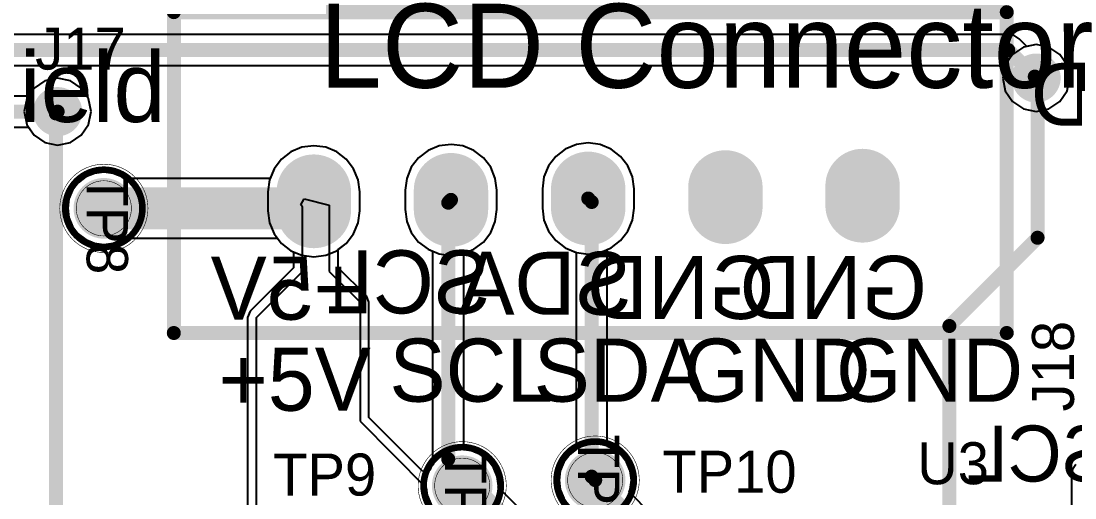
# Model space of a CAD drawing. Header units: millimetres. Extents: x 307 to 423, y 231 to 400.
# Drawn here: x 381.52 to 400.64, y 354.68 to 363.33 of the extents above; entities that cross this region are included whole.
import ezdxf

# ---------------------------------------------------------------- set-up
doc = ezdxf.new("R2010")
doc.units = ezdxf.units.MM
for name, color, linetype in [('BottomLayer', 5, 'Continuous'), ('BottomOverlay', 54, 'Continuous'), ('BottomSolder', 6, 'Continuous'), ('Mechanical14', 56, 'Continuous'), ('Mechanical16', 56, 'Continuous'), ('MidLayer1', 16, 'Continuous'), ('MidLayer2', 76, 'Continuous'), ('MultiLayer', 9, 'Continuous'), ('PadHoleLayer', 156, 'Continuous'), ('TopLayer', 1, 'Continuous'), ('TopOverlay', 2, 'Continuous'), ('TopSolder', 216, 'Continuous'), ('ViaHoleLayer', 16, 'Continuous')]:
    doc.layers.add(name, color=color, linetype=linetype)

# ---------------------------------------------------------------- blocks, each defined once
blk = doc.blocks.new('TP_SMD_1MM_386')
at = {"layer": 'Mechanical14'}
for points, const_width in [([(0.5, 0, 1), (-0.5, 0, 1)], 0.01), ([(-0.502, 0, 1), (-0.497, 0, 1)], 0.005), ([(0.497, 0, 1), (0.502, 0, 1)], 0.005)]:
    blk.add_lwpolyline(points, format="xyb", close=True, dxfattribs=dict(at, const_width=const_width))
at = {"layer": 'Mechanical16'}
for points, const_width in [([(0.8, 0, 1), (-0.8, 0, 1)], 0.01), ([(-0.803, 0, 1), (-0.798, 0, 1)], 0.005), ([(0.798, 0, 1), (0.803, 0, 1)], 0.005)]:
    blk.add_lwpolyline(points, format="xyb", close=True, dxfattribs=dict(at, const_width=const_width))
at = {"layer": 'TopLayer', "const_width": 0.5}
blk.add_lwpolyline([(-0.25, 0, 1), (0.25, 0, 1)], format="xyb", close=True, dxfattribs=at)
at = {"layer": 'TopOverlay'}
for points, const_width in [([(0.7, 0, 1), (-0.7, 0, 1)], 0.12), ([(-0.73, 0, 1), (-0.67, 0, 1)], 0.06), ([(0.67, 0, 1), (0.73, 0, 1)], 0.06)]:
    blk.add_lwpolyline(points, format="xyb", close=True, dxfattribs=dict(at, const_width=const_width))
at = {"layer": 'TopSolder', "const_width": 0.55}
blk.add_lwpolyline([(-0.275, 0, 1), (0.275, 0, 1)], format="xyb", close=True, dxfattribs=at)
at = {"layer": 'Mechanical14'}
blk.add_text('TP10', height=0.75, rotation=180, dxfattribs=at).set_placement((0.828, 0.312))
blk = doc.blocks.new('TP_SMD_1MM_387')
at = {"layer": 'Mechanical14'}
for points, const_width in [([(0.5, 0, 1), (-0.5, 0, 1)], 0.01), ([(-0.502, 0, 1), (-0.497, 0, 1)], 0.005), ([(0.497, 0, 1), (0.502, 0, 1)], 0.005)]:
    blk.add_lwpolyline(points, format="xyb", close=True, dxfattribs=dict(at, const_width=const_width))
at = {"layer": 'Mechanical16'}
for points, const_width in [([(0.8, 0, 1), (-0.8, 0, 1)], 0.01), ([(-0.803, 0, 1), (-0.798, 0, 1)], 0.005), ([(0.798, 0, 1), (0.803, 0, 1)], 0.005)]:
    blk.add_lwpolyline(points, format="xyb", close=True, dxfattribs=dict(at, const_width=const_width))
at = {"layer": 'TopLayer', "const_width": 0.5}
blk.add_lwpolyline([(-0.25, 0, 1), (0.25, 0, 1)], format="xyb", close=True, dxfattribs=at)
at = {"layer": 'TopOverlay'}
for points, const_width in [([(0.7, 0, 1), (-0.7, 0, 1)], 0.12), ([(-0.73, 0, 1), (-0.67, 0, 1)], 0.06), ([(0.67, 0, 1), (0.73, 0, 1)], 0.06)]:
    blk.add_lwpolyline(points, format="xyb", close=True, dxfattribs=dict(at, const_width=const_width))
at = {"layer": 'TopSolder', "const_width": 0.55}
blk.add_lwpolyline([(-0.275, 0, 1), (0.275, 0, 1)], format="xyb", close=True, dxfattribs=at)
at = {"layer": 'Mechanical14'}
blk.add_text('TP9', height=0.75, rotation=180, dxfattribs=at).set_placement((0.643, 0.312))
blk = doc.blocks.new('TP_SMD_1MM_388')
at = {"layer": 'Mechanical14'}
for points, const_width in [([(0.5, 0, 1), (-0.5, 0, 1)], 0.01), ([(-0.502, 0, 1), (-0.497, 0, 1)], 0.005), ([(0.497, 0, 1), (0.502, 0, 1)], 0.005)]:
    blk.add_lwpolyline(points, format="xyb", close=True, dxfattribs=dict(at, const_width=const_width))
at = {"layer": 'Mechanical16'}
for points, const_width in [([(0.8, 0, 1), (-0.8, 0, 1)], 0.01), ([(-0.803, 0, 1), (-0.798, 0, 1)], 0.005), ([(0.798, 0, 1), (0.803, 0, 1)], 0.005)]:
    blk.add_lwpolyline(points, format="xyb", close=True, dxfattribs=dict(at, const_width=const_width))
at = {"layer": 'TopLayer', "const_width": 0.5}
blk.add_lwpolyline([(-0.25, 0, 1), (0.25, 0, 1)], format="xyb", close=True, dxfattribs=at)
at = {"layer": 'TopOverlay'}
for points, const_width in [([(0.7, 0, 1), (-0.7, 0, 1)], 0.12), ([(-0.73, 0, 1), (-0.67, 0, 1)], 0.06), ([(0.67, 0, 1), (0.73, 0, 1)], 0.06)]:
    blk.add_lwpolyline(points, format="xyb", close=True, dxfattribs=dict(at, const_width=const_width))
at = {"layer": 'TopSolder', "const_width": 0.55}
blk.add_lwpolyline([(-0.275, 0, 1), (0.275, 0, 1)], format="xyb", close=True, dxfattribs=at)
at = {"layer": 'Mechanical14'}
blk.add_text('TP8', height=0.75, rotation=180, dxfattribs=at).set_placement((0.643, 0.312))
blk = doc.blocks.new('JST_XH_5V_421')
at = {"layer": 'BottomLayer', "const_width": 1.35}
for points in [[(-4.978, 0.124), (-4.978, -0.226)], [(-2.489, 0.15), (-2.489, -0.2)], [(0, 0.175), (0, -0.175)], [(2.489, 0.2), (2.489, -0.15)], [(4.978, 0.226), (4.978, -0.124)]]:
    blk.add_lwpolyline(points, dxfattribs=at)
at = {"layer": 'BottomLayer', "const_width": 0.675}
for points in [[(-5.316, 0.124, 1), (-4.641, 0.124, 1)], [(-2.827, 0.15, 1), (-2.152, 0.15, 1)], [(-0.337, 0.175, 1), (0.337, 0.175, 1)], [(2.152, 0.2, 1), (2.827, 0.2, 1)], [(4.641, 0.226, 1), (5.316, 0.226, 1)], [(-5.316, -0.226, 1), (-4.641, -0.226, 1)], [(-2.827, -0.2, 1), (-2.152, -0.2, 1)], [(-0.337, -0.175, 1), (0.337, -0.175, 1)], [(2.152, -0.15, 1), (2.827, -0.15, 1)], [(4.641, -0.124, 1), (5.316, -0.124, 1)]]:
    blk.add_lwpolyline(points, format="xyb", close=True, dxfattribs=at)
at = {"layer": 'BottomSolder', "const_width": 1.35}
for points in [[(-4.978, 0.124), (-4.978, -0.226)], [(-2.489, 0.15), (-2.489, -0.2)], [(0, 0.175), (0, -0.175)], [(2.489, 0.2), (2.489, -0.15)], [(4.978, 0.226), (4.978, -0.124)]]:
    blk.add_lwpolyline(points, dxfattribs=at)
at = {"layer": 'BottomSolder', "const_width": 0.675}
for points in [[(-5.316, 0.124, 1), (-4.641, 0.124, 1)], [(-2.827, 0.15, 1), (-2.152, 0.15, 1)], [(-0.337, 0.175, 1), (0.337, 0.175, 1)], [(2.152, 0.2, 1), (2.827, 0.2, 1)], [(4.641, 0.226, 1), (5.316, 0.226, 1)], [(-5.316, -0.226, 1), (-4.641, -0.226, 1)], [(-2.827, -0.2, 1), (-2.152, -0.2, 1)], [(-0.337, -0.175, 1), (0.337, -0.175, 1)], [(2.152, -0.15, 1), (2.827, -0.15, 1)], [(4.641, -0.124, 1), (5.316, -0.124, 1)]]:
    blk.add_lwpolyline(points, format="xyb", close=True, dxfattribs=at)
at = {"layer": 'MidLayer1', "const_width": 1.35}
for points in [[(-4.978, 0.124), (-4.978, -0.226)], [(-2.489, 0.15), (-2.489, -0.2)], [(0, 0.175), (0, -0.175)], [(2.489, 0.2), (2.489, -0.15)], [(4.978, 0.226), (4.978, -0.124)]]:
    blk.add_lwpolyline(points, dxfattribs=at)
at = {"layer": 'MidLayer1', "const_width": 0.675}
for points in [[(-5.316, 0.124, 1), (-4.641, 0.124, 1)], [(-2.827, 0.15, 1), (-2.152, 0.15, 1)], [(-0.337, 0.175, 1), (0.337, 0.175, 1)], [(2.152, 0.2, 1), (2.827, 0.2, 1)], [(4.641, 0.226, 1), (5.316, 0.226, 1)], [(-5.316, -0.226, 1), (-4.641, -0.226, 1)], [(-2.827, -0.2, 1), (-2.152, -0.2, 1)], [(-0.337, -0.175, 1), (0.337, -0.175, 1)], [(2.152, -0.15, 1), (2.827, -0.15, 1)], [(4.641, -0.124, 1), (5.316, -0.124, 1)]]:
    blk.add_lwpolyline(points, format="xyb", close=True, dxfattribs=at)
at = {"layer": 'MidLayer2', "const_width": 1.35}
for points in [[(-4.978, 0.124), (-4.978, -0.226)], [(-2.489, 0.15), (-2.489, -0.2)], [(0, 0.175), (0, -0.175)], [(2.489, 0.2), (2.489, -0.15)], [(4.978, 0.226), (4.978, -0.124)]]:
    blk.add_lwpolyline(points, dxfattribs=at)
at = {"layer": 'MidLayer2', "const_width": 0.675}
for points in [[(-5.316, 0.124, 1), (-4.641, 0.124, 1)], [(-2.827, 0.15, 1), (-2.152, 0.15, 1)], [(-0.337, 0.175, 1), (0.337, 0.175, 1)], [(2.152, 0.2, 1), (2.827, 0.2, 1)], [(4.641, 0.226, 1), (5.316, 0.226, 1)], [(-5.316, -0.226, 1), (-4.641, -0.226, 1)], [(-2.827, -0.2, 1), (-2.152, -0.2, 1)], [(-0.337, -0.175, 1), (0.337, -0.175, 1)], [(2.152, -0.15, 1), (2.827, -0.15, 1)], [(4.641, -0.124, 1), (5.316, -0.124, 1)]]:
    blk.add_lwpolyline(points, format="xyb", close=True, dxfattribs=at)
at = {"layer": 'MultiLayer', "const_width": 1.35}
for points in [[(-4.978, 0.124), (-4.978, -0.226)], [(-2.489, 0.15), (-2.489, -0.2)], [(0, 0.175), (0, -0.175)], [(2.489, 0.2), (2.489, -0.15)], [(4.978, 0.226), (4.978, -0.124)]]:
    blk.add_lwpolyline(points, dxfattribs=at)
at = {"layer": 'MultiLayer', "const_width": 0.675}
for points in [[(-5.316, 0.124, 1), (-4.641, 0.124, 1)], [(-2.827, 0.15, 1), (-2.152, 0.15, 1)], [(-0.337, 0.175, 1), (0.337, 0.175, 1)], [(2.152, 0.2, 1), (2.827, 0.2, 1)], [(4.641, 0.226, 1), (5.316, 0.226, 1)], [(-5.316, -0.226, 1), (-4.641, -0.226, 1)], [(-2.827, -0.2, 1), (-2.152, -0.2, 1)], [(-0.337, -0.175, 1), (0.337, -0.175, 1)], [(2.152, -0.15, 1), (2.827, -0.15, 1)], [(4.641, -0.124, 1), (5.316, -0.124, 1)]]:
    blk.add_lwpolyline(points, format="xyb", close=True, dxfattribs=at)
at = {"layer": 'PadHoleLayer', "const_width": 0.45}
for points in [[(-5.203, -0.051, 1), (-4.753, -0.051, 1)], [(-2.714, -0.025, 1), (-2.264, -0.025, 1)], [(-0.225, 0, 1), (0.225, 0, 1)], [(2.264, 0.025, 1), (2.714, 0.025, 1)], [(4.753, 0.051, 1), (5.203, 0.051, 1)]]:
    blk.add_lwpolyline(points, format="xyb", close=True, dxfattribs=at)
at = {"layer": 'TopLayer', "const_width": 1.35}
for points in [[(-4.978, 0.124), (-4.978, -0.226)], [(-2.489, 0.15), (-2.489, -0.2)], [(0, 0.175), (0, -0.175)], [(2.489, 0.2), (2.489, -0.15)], [(4.978, 0.226), (4.978, -0.124)]]:
    blk.add_lwpolyline(points, dxfattribs=at)
at = {"layer": 'TopLayer', "const_width": 0.675}
for points in [[(-5.316, 0.124, 1), (-4.641, 0.124, 1)], [(-2.827, 0.15, 1), (-2.152, 0.15, 1)], [(-0.337, 0.175, 1), (0.337, 0.175, 1)], [(2.152, 0.2, 1), (2.827, 0.2, 1)], [(4.641, 0.226, 1), (5.316, 0.226, 1)], [(-5.316, -0.226, 1), (-4.641, -0.226, 1)], [(-2.827, -0.2, 1), (-2.152, -0.2, 1)], [(-0.337, -0.175, 1), (0.337, -0.175, 1)], [(2.152, -0.15, 1), (2.827, -0.15, 1)], [(4.641, -0.124, 1), (5.316, -0.124, 1)]]:
    blk.add_lwpolyline(points, format="xyb", close=True, dxfattribs=at)
at = {"layer": 'TopOverlay', "const_width": 0.254}
for points in [[(-7.518, -2.438), (-7.518, 3.378)], [(-7.518, 3.378), (7.595, 3.378)], [(7.595, -2.438), (7.595, 3.378)], [(-7.518, -2.438), (7.595, -2.438)]]:
    blk.add_lwpolyline(points, dxfattribs=at)
at = {"layer": 'TopOverlay', "const_width": 0.127}
for points in [[(-7.582, 3.378, 1), (-7.455, 3.378, 1)], [(-7.582, 3.378, 1), (-7.455, 3.378, 1)], [(7.531, 3.378, 1), (7.658, 3.378, 1)], [(7.531, 3.378, 1), (7.658, 3.378, 1)], [(-7.582, -2.438, 1), (-7.455, -2.438, 1)], [(-7.582, -2.438, 1), (-7.455, -2.438, 1)], [(7.531, -2.438, 1), (7.658, -2.438, 1)], [(7.531, -2.438, 1), (7.658, -2.438, 1)]]:
    blk.add_lwpolyline(points, format="xyb", close=True, dxfattribs=at)
at = {"layer": 'TopSolder', "const_width": 1.35}
for points in [[(-4.978, 0.124), (-4.978, -0.226)], [(-2.489, 0.15), (-2.489, -0.2)], [(0, 0.175), (0, -0.175)], [(2.489, 0.2), (2.489, -0.15)], [(4.978, 0.226), (4.978, -0.124)]]:
    blk.add_lwpolyline(points, dxfattribs=at)
at = {"layer": 'TopSolder', "const_width": 0.675}
for points in [[(-5.316, 0.124, 1), (-4.641, 0.124, 1)], [(-2.827, 0.15, 1), (-2.152, 0.15, 1)], [(-0.337, 0.175, 1), (0.337, 0.175, 1)], [(2.152, 0.2, 1), (2.827, 0.2, 1)], [(4.641, 0.226, 1), (5.316, 0.226, 1)], [(-5.316, -0.226, 1), (-4.641, -0.226, 1)], [(-2.827, -0.2, 1), (-2.152, -0.2, 1)], [(-0.337, -0.175, 1), (0.337, -0.175, 1)], [(2.152, -0.15, 1), (2.827, -0.15, 1)], [(4.641, -0.124, 1), (5.316, -0.124, 1)]]:
    blk.add_lwpolyline(points, format="xyb", close=True, dxfattribs=at)

msp = doc.modelspace()

# ---------------------------------------------------------------- linework, layer by layer
at = {"layer": 'BottomLayer'}
for p, q in [((399.428, 363.084), (360.269, 363.084)), ((399.536, 363.062), (399.428, 363.084)), ((399.428, 363.084), (399.428, 363.084)), ((399.628, 363.001), (399.536, 363.062)), ((399.764, 362.865), (399.628, 363.001)), ((399.936, 362.9), (399.764, 362.865)), ((400.168, 362.853), (399.936, 362.9)), ((400.365, 362.722), (400.168, 362.853)), ((400.496, 362.525), (400.365, 362.722)), ((360.386, 362.519), (399.259, 362.519)), ((399.259, 362.519), (399.353, 362.409)), ((399.353, 362.409), (399.33, 362.293)), ((400.542, 362.293), (400.496, 362.525)), ((381.95, 362.244), (381.753, 362.112)), ((382.182, 362.29), (381.95, 362.244)), ((382.414, 362.244), (382.182, 362.29)), ((382.61, 362.112), (382.414, 362.244)), ((399.33, 362.293), (399.376, 362.061)), ((400.496, 362.061), (400.542, 362.293)), ((381.655, 361.966), (361.404, 361.966)), ((381.753, 362.112), (381.655, 361.966)), ((382.742, 361.916), (382.61, 362.112)), ((399.376, 362.061), (399.508, 361.865)), ((400.365, 361.865), (400.496, 362.061)), ((382.788, 361.684), (382.742, 361.916)), ((399.508, 361.865), (399.704, 361.733)), ((400.168, 361.733), (400.365, 361.865)), ((382.742, 361.452), (382.788, 361.684)), ((399.704, 361.733), (399.936, 361.687)), ((399.936, 361.687), (400.168, 361.733)), ((361.521, 361.401), (381.655, 361.401)), ((381.655, 361.401), (381.753, 361.255)), ((382.61, 361.255), (382.742, 361.452)), ((381.753, 361.255), (381.95, 361.124)), ((382.414, 361.124), (382.61, 361.255)), ((381.95, 361.124), (382.182, 361.078)), ((382.182, 361.078), (382.414, 361.124)), ((386.614, 361.037), (386.414, 360.954)), ((386.83, 361.065), (386.614, 361.037)), ((387.045, 361.037), (386.83, 361.065)), ((387.246, 360.954), (387.045, 361.037)), ((389.104, 361.062), (388.903, 360.979)), ((389.319, 361.091), (389.104, 361.062)), ((389.534, 361.062), (389.319, 361.091)), ((389.735, 360.979), (389.534, 361.062)), ((391.593, 361.088), (391.392, 361.005)), ((391.808, 361.116), (391.593, 361.088)), ((392.024, 361.088), (391.808, 361.116)), ((392.224, 361.005), (392.024, 361.088)), ((386.241, 360.822), (386.109, 360.649)), ((386.414, 360.954), (386.241, 360.822)), ((387.418, 360.822), (387.246, 360.954)), ((387.55, 360.649), (387.418, 360.822)), ((388.731, 360.847), (388.598, 360.675)), ((388.903, 360.979), (388.731, 360.847)), ((389.907, 360.847), (389.735, 360.979)), ((390.04, 360.675), (389.907, 360.847)), ((391.22, 360.872), (391.088, 360.7)), ((391.392, 361.005), (391.22, 360.872)), ((392.397, 360.872), (392.224, 361.005)), ((392.529, 360.7), (392.397, 360.872)), ((386.109, 360.649), (386.026, 360.449)), ((387.634, 360.449), (387.55, 360.649)), ((388.598, 360.675), (388.515, 360.474)), ((390.123, 360.474), (390.04, 360.675)), ((391.088, 360.7), (391.004, 360.499)), ((392.612, 360.499), (392.529, 360.7)), ((386.026, 360.449), (385.998, 360.233)), ((387.662, 360.233), (387.634, 360.449)), ((388.515, 360.474), (388.487, 360.259)), ((390.151, 360.259), (390.123, 360.474)), ((391.004, 360.499), (390.976, 360.284)), ((392.64, 360.284), (392.612, 360.499)), ((388.487, 360.259), (388.487, 359.909)), ((390.151, 359.909), (390.151, 360.259)), ((390.976, 360.284), (390.976, 359.934)), ((392.64, 359.934), (392.64, 360.284)), ((385.998, 360.233), (385.998, 359.883)), ((387.662, 359.883), (387.662, 360.233)), ((385.998, 359.883), (386.026, 359.668)), ((387.634, 359.668), (387.662, 359.883)), ((388.487, 359.909), (388.515, 359.693)), ((390.123, 359.693), (390.151, 359.909)), ((390.976, 359.934), (391.004, 359.719)), ((392.612, 359.719), (392.64, 359.934)), ((386.026, 359.668), (386.109, 359.467)), ((387.55, 359.467), (387.634, 359.668)), ((388.515, 359.693), (388.598, 359.493)), ((390.04, 359.493), (390.123, 359.693)), ((391.004, 359.719), (391.088, 359.518)), ((392.529, 359.518), (392.612, 359.719)), ((388.598, 359.493), (388.731, 359.32)), ((389.907, 359.32), (390.04, 359.493)), ((391.088, 359.518), (391.22, 359.346)), ((392.397, 359.346), (392.529, 359.518)), ((386.109, 359.467), (386.241, 359.295)), ((386.241, 359.295), (386.414, 359.163)), ((387.246, 359.163), (387.418, 359.295)), ((387.418, 359.295), (387.55, 359.467)), ((388.731, 359.32), (388.903, 359.188)), ((389.735, 359.188), (389.907, 359.32)), ((391.22, 359.346), (391.392, 359.213)), ((392.224, 359.213), (392.397, 359.346)), ((386.414, 359.163), (386.614, 359.079)), ((387.045, 359.079), (387.246, 359.163)), ((388.903, 359.188), (389.104, 359.105)), ((389.104, 359.105), (389.319, 359.076)), ((389.319, 359.076), (389.534, 359.105)), ((389.534, 359.105), (389.735, 359.188)), ((391.392, 359.213), (391.593, 359.13)), ((391.593, 359.13), (391.808, 359.102)), ((391.808, 359.102), (392.024, 359.13)), ((392.024, 359.13), (392.224, 359.213)), ((386.614, 359.079), (386.83, 359.051)), ((386.83, 359.051), (387.045, 359.079))]:
    msp.add_line(p, q, dxfattribs=at)
at = {"layer": 'BottomLayer', "const_width": 0.254}
for points in [[(360.269, 362.801), (399.428, 362.801)], [(399.428, 362.801), (399.936, 362.293)], [(361.404, 361.684), (382.182, 361.684)]]:
    msp.add_lwpolyline(points, dxfattribs=at)
at = {"layer": 'BottomLayer'}
for points, const_width in [([(399.365, 362.801, 1), (399.492, 362.801, 1)], 0.127), ([(399.365, 362.801, 1), (399.492, 362.801, 1)], 0.127), ([(399.714, 362.293, 1), (400.158, 362.293, 1)], 0.445), ([(399.873, 362.293, 1), (400, 362.293, 1)], 0.127), ([(381.959, 361.684, 1), (382.404, 361.684, 1)], 0.445), ([(382.118, 361.684, 1), (382.245, 361.684, 1)], 0.127)]:
    msp.add_lwpolyline(points, format="xyb", close=True, dxfattribs=dict(at, const_width=const_width))
at = {"layer": 'MidLayer1'}
for p, q in [((399.704, 362.853), (399.508, 362.722)), ((399.936, 362.9), (399.704, 362.853)), ((400.168, 362.853), (399.936, 362.9)), ((400.365, 362.722), (400.168, 362.853)), ((399.508, 362.722), (399.376, 362.525)), ((400.496, 362.525), (400.365, 362.722)), ((399.376, 362.525), (399.33, 362.293)), ((400.542, 362.293), (400.496, 362.525)), ((381.95, 362.244), (381.753, 362.112)), ((382.182, 362.29), (381.95, 362.244)), ((382.414, 362.244), (382.182, 362.29)), ((382.61, 362.112), (382.414, 362.244)), ((399.33, 362.293), (399.376, 362.061)), ((400.496, 362.061), (400.542, 362.293)), ((381.753, 362.112), (381.622, 361.916)), ((382.742, 361.916), (382.61, 362.112)), ((399.376, 362.061), (399.508, 361.865)), ((400.365, 361.865), (400.496, 362.061)), ((381.622, 361.916), (381.575, 361.684)), ((382.788, 361.684), (382.742, 361.916)), ((399.508, 361.865), (399.704, 361.733)), ((400.168, 361.733), (400.365, 361.865)), ((381.575, 361.684), (381.622, 361.452)), ((382.742, 361.452), (382.788, 361.684)), ((399.704, 361.733), (399.936, 361.687)), ((399.936, 361.687), (400.168, 361.733)), ((381.622, 361.452), (381.753, 361.255)), ((382.61, 361.255), (382.742, 361.452)), ((381.753, 361.255), (381.95, 361.124)), ((382.414, 361.124), (382.61, 361.255)), ((381.95, 361.124), (382.182, 361.078)), ((382.182, 361.078), (382.414, 361.124)), ((386.614, 361.037), (386.414, 360.954)), ((386.83, 361.065), (386.614, 361.037)), ((387.045, 361.037), (386.83, 361.065)), ((387.246, 360.954), (387.045, 361.037)), ((389.104, 361.062), (388.903, 360.979)), ((389.319, 361.091), (389.104, 361.062)), ((389.534, 361.062), (389.319, 361.091)), ((389.735, 360.979), (389.534, 361.062)), ((391.593, 361.088), (391.392, 361.005)), ((391.808, 361.116), (391.593, 361.088)), ((392.024, 361.088), (391.808, 361.116)), ((392.224, 361.005), (392.024, 361.088)), ((386.241, 360.822), (386.109, 360.649)), ((386.414, 360.954), (386.241, 360.822)), ((387.418, 360.822), (387.246, 360.954)), ((387.55, 360.649), (387.418, 360.822)), ((388.731, 360.847), (388.598, 360.675)), ((388.903, 360.979), (388.731, 360.847)), ((389.907, 360.847), (389.735, 360.979)), ((390.04, 360.675), (389.907, 360.847)), ((391.22, 360.872), (391.088, 360.7)), ((391.392, 361.005), (391.22, 360.872)), ((392.397, 360.872), (392.224, 361.005)), ((392.529, 360.7), (392.397, 360.872)), ((386.109, 360.649), (386.026, 360.449)), ((387.634, 360.449), (387.55, 360.649)), ((388.598, 360.675), (388.515, 360.474)), ((390.123, 360.474), (390.04, 360.675)), ((391.088, 360.7), (391.004, 360.499)), ((392.612, 360.499), (392.529, 360.7)), ((386.026, 360.449), (385.998, 360.233)), ((387.662, 360.233), (387.634, 360.449)), ((388.515, 360.474), (388.487, 360.259)), ((390.151, 360.259), (390.123, 360.474)), ((391.004, 360.499), (390.976, 360.284)), ((392.64, 360.284), (392.612, 360.499)), ((388.487, 360.259), (388.487, 359.909)), ((390.151, 359.909), (390.151, 360.259)), ((390.976, 360.284), (390.976, 359.934)), ((392.64, 359.934), (392.64, 360.284)), ((385.998, 360.233), (385.998, 359.883)), ((387.662, 359.883), (387.662, 360.233)), ((385.998, 359.883), (386.026, 359.668)), ((387.634, 359.668), (387.662, 359.883)), ((388.487, 359.909), (388.515, 359.693)), ((390.123, 359.693), (390.151, 359.909)), ((390.976, 359.934), (391.004, 359.719)), ((392.612, 359.719), (392.64, 359.934)), ((386.026, 359.668), (386.109, 359.467)), ((387.55, 359.467), (387.634, 359.668)), ((388.515, 359.693), (388.598, 359.493)), ((390.04, 359.493), (390.123, 359.693)), ((391.004, 359.719), (391.088, 359.518)), ((392.529, 359.518), (392.612, 359.719)), ((388.598, 359.493), (388.731, 359.32)), ((389.907, 359.32), (390.04, 359.493)), ((391.088, 359.518), (391.22, 359.346)), ((392.397, 359.346), (392.529, 359.518)), ((386.109, 359.467), (386.241, 359.295)), ((386.241, 359.295), (386.414, 359.163)), ((387.246, 359.163), (387.418, 359.295)), ((387.418, 359.295), (387.55, 359.467)), ((388.731, 359.32), (388.903, 359.188)), ((389.735, 359.188), (389.907, 359.32)), ((391.22, 359.346), (391.392, 359.213)), ((392.224, 359.213), (392.397, 359.346)), ((386.414, 359.163), (386.614, 359.079)), ((387.045, 359.079), (387.246, 359.163)), ((388.903, 359.188), (389.104, 359.105)), ((389.104, 359.105), (389.319, 359.076)), ((389.319, 359.076), (389.534, 359.105)), ((389.534, 359.105), (389.735, 359.188)), ((391.392, 359.213), (391.593, 359.13)), ((391.593, 359.13), (391.808, 359.102)), ((391.808, 359.102), (392.024, 359.13)), ((392.024, 359.13), (392.224, 359.213)), ((386.614, 359.079), (386.83, 359.051)), ((386.83, 359.051), (387.045, 359.079))]:
    msp.add_line(p, q, dxfattribs=at)
at = {"layer": 'MidLayer1', "const_width": 0.445}
for points in [[(399.714, 362.293, 1), (400.158, 362.293, 1)], [(381.959, 361.684, 1), (382.404, 361.684, 1)]]:
    msp.add_lwpolyline(points, format="xyb", close=True, dxfattribs=at)
at = {"layer": 'MidLayer2'}
for points, const_width in [([(399.714, 362.293, 1), (400.158, 362.293, 1)], 0.445), ([(399.847, 362.319, 1), (399.974, 362.319, 1)], 0.127), ([(399.873, 362.293, 1), (400, 362.293, 1)], 0.127), ([(399.873, 362.293, 1), (400, 362.293, 1)], 0.127), ([(399.898, 362.268, 1), (400.025, 362.268, 1)], 0.127), ([(399.898, 362.268, 1), (400.025, 362.268, 1)], 0.127), ([(381.959, 361.684, 1), (382.404, 361.684, 1)], 0.445), ([(382.085, 361.651, 1), (382.212, 361.651, 1)], 0.127), ([(382.085, 361.651, 1), (382.212, 361.651, 1)], 0.127), ([(382.118, 361.684, 1), (382.245, 361.684, 1)], 0.127), ([(399.898, 359.398, 1), (400.025, 359.398, 1)], 0.127), ([(399.898, 359.398, 1), (400.025, 359.398, 1)], 0.127), ([(398.298, 357.798, 1), (398.425, 357.798, 1)], 0.127), ([(398.298, 357.798, 1), (398.425, 357.798, 1)], 0.127)]:
    msp.add_lwpolyline(points, format="xyb", close=True, dxfattribs=dict(at, const_width=const_width))
at = {"layer": 'MidLayer2', "const_width": 0.254}
for points in [[(399.911, 362.319), (399.936, 362.293)], [(399.936, 362.293), (399.962, 362.268)], [(399.962, 359.398), (399.962, 362.268)], [(382.149, 361.651), (382.182, 361.684)], [(382.149, 347.162), (382.149, 361.651)], [(398.361, 357.798), (399.962, 359.398)], [(398.361, 338.95), (398.361, 357.798)]]:
    msp.add_lwpolyline(points, dxfattribs=at)
at = {"layer": 'MultiLayer', "const_width": 0.445}
for points in [[(399.714, 362.293, 1), (400.158, 362.293, 1)], [(381.959, 361.684, 1), (382.404, 361.684, 1)]]:
    msp.add_lwpolyline(points, format="xyb", close=True, dxfattribs=at)
at = {"layer": 'TopLayer'}
for p, q in [((399.704, 362.853), (399.508, 362.722)), ((399.936, 362.9), (399.704, 362.853)), ((400.168, 362.853), (399.936, 362.9)), ((400.365, 362.722), (400.168, 362.853)), ((399.508, 362.722), (399.376, 362.525)), ((400.496, 362.525), (400.365, 362.722)), ((399.376, 362.525), (399.33, 362.293)), ((400.542, 362.293), (400.496, 362.525)), ((381.95, 362.244), (381.753, 362.112)), ((382.182, 362.29), (381.95, 362.244)), ((382.414, 362.244), (382.182, 362.29)), ((382.61, 362.112), (382.414, 362.244)), ((399.33, 362.293), (399.376, 362.061)), ((400.496, 362.061), (400.542, 362.293)), ((381.753, 362.112), (381.622, 361.916)), ((382.742, 361.916), (382.61, 362.112)), ((399.376, 362.061), (399.508, 361.865)), ((400.365, 361.865), (400.496, 362.061)), ((381.622, 361.916), (381.575, 361.684)), ((382.788, 361.684), (382.742, 361.916)), ((399.508, 361.865), (399.704, 361.733)), ((400.168, 361.733), (400.365, 361.865)), ((381.575, 361.684), (381.622, 361.452)), ((382.742, 361.452), (382.788, 361.684)), ((399.704, 361.733), (399.936, 361.687)), ((399.936, 361.687), (400.168, 361.733)), ((381.622, 361.452), (381.753, 361.255)), ((382.61, 361.255), (382.742, 361.452)), ((381.753, 361.255), (381.95, 361.124)), ((382.414, 361.124), (382.61, 361.255)), ((381.95, 361.124), (382.182, 361.078)), ((382.182, 361.078), (382.414, 361.124)), ((386.614, 361.037), (386.414, 360.954)), ((386.83, 361.065), (386.614, 361.037)), ((387.045, 361.037), (386.83, 361.065)), ((387.246, 360.954), (387.045, 361.037)), ((389.104, 361.062), (388.903, 360.979)), ((389.319, 361.091), (389.104, 361.062)), ((389.534, 361.062), (389.319, 361.091)), ((389.735, 360.979), (389.534, 361.062)), ((391.593, 361.088), (391.392, 361.005)), ((391.808, 361.116), (391.593, 361.088)), ((392.024, 361.088), (391.808, 361.116)), ((392.224, 361.005), (392.024, 361.088)), ((386.241, 360.822), (386.109, 360.649)), ((386.414, 360.954), (386.241, 360.822)), ((387.418, 360.822), (387.246, 360.954)), ((387.55, 360.649), (387.418, 360.822)), ((388.731, 360.847), (388.598, 360.675)), ((388.903, 360.979), (388.731, 360.847)), ((389.907, 360.847), (389.735, 360.979)), ((390.04, 360.675), (389.907, 360.847)), ((391.22, 360.872), (391.088, 360.7)), ((391.392, 361.005), (391.22, 360.872)), ((392.397, 360.872), (392.224, 361.005)), ((392.529, 360.7), (392.397, 360.872)), ((386.109, 360.649), (386.036, 360.473)), ((387.634, 360.449), (387.55, 360.649)), ((388.598, 360.675), (388.515, 360.474)), ((390.123, 360.474), (390.04, 360.675)), ((391.088, 360.7), (391.004, 360.499)), ((392.612, 360.499), (392.529, 360.7)), ((382.692, 360.499), (382.556, 360.395)), ((382.85, 360.564), (382.692, 360.499)), ((383.02, 360.587), (382.85, 360.564)), ((383.189, 360.564), (383.02, 360.587)), ((383.348, 360.499), (383.189, 360.564)), ((383.382, 360.473), (383.348, 360.499)), ((386.036, 360.473), (383.382, 360.473)), ((387.662, 360.233), (387.634, 360.449)), ((388.515, 360.474), (388.487, 360.259)), ((390.151, 360.259), (390.123, 360.474)), ((391.004, 360.499), (390.976, 360.284)), ((392.64, 360.284), (392.612, 360.499)), ((382.452, 360.259), (382.387, 360.101)), ((382.556, 360.395), (382.452, 360.259)), ((388.487, 360.259), (388.487, 359.909)), ((390.151, 359.909), (390.151, 360.259)), ((390.976, 360.284), (390.976, 359.934)), ((392.64, 359.934), (392.64, 360.284)), ((382.387, 360.101), (382.364, 359.931)), ((386.592, 359.992), (386.654, 360.102)), ((386.654, 360.102), (387.109, 359.988)), ((387.662, 359.883), (387.662, 360.233)), ((382.364, 359.931), (382.387, 359.762)), ((386.627, 359.957), (386.592, 359.992)), ((386.627, 358.788), (386.627, 359.957)), ((387.109, 359.988), (387.109, 358.788)), ((387.634, 359.668), (387.662, 359.883)), ((388.487, 359.909), (388.515, 359.693)), ((390.123, 359.693), (390.151, 359.909)), ((390.976, 359.934), (391.004, 359.719)), ((392.612, 359.719), (392.64, 359.934)), ((382.387, 359.762), (382.452, 359.603)), ((387.55, 359.467), (387.634, 359.668)), ((388.515, 359.693), (388.598, 359.493)), ((390.04, 359.493), (390.123, 359.693)), ((391.004, 359.719), (391.088, 359.518)), ((392.529, 359.518), (392.612, 359.719)), ((382.452, 359.603), (382.556, 359.468)), ((388.598, 359.493), (388.731, 359.32)), ((389.907, 359.32), (390.04, 359.493)), ((391.088, 359.518), (391.22, 359.346)), ((392.397, 359.346), (392.529, 359.518)), ((382.556, 359.468), (382.692, 359.363)), ((382.692, 359.363), (382.85, 359.298)), ((382.85, 359.298), (383.02, 359.276)), ((383.02, 359.276), (383.189, 359.298)), ((383.189, 359.298), (383.348, 359.363)), ((383.348, 359.363), (383.382, 359.39)), ((383.382, 359.39), (386.168, 359.39)), ((386.168, 359.39), (386.241, 359.295)), ((386.241, 359.295), (386.414, 359.163)), ((387.272, 359.182), (387.418, 359.295)), ((387.418, 359.295), (387.55, 359.467)), ((388.731, 359.32), (388.903, 359.188)), ((389.735, 359.188), (389.907, 359.32)), ((391.22, 359.346), (391.392, 359.213)), ((392.224, 359.213), (392.397, 359.346)), ((386.414, 359.163), (386.464, 359.142)), ((386.464, 359.142), (386.464, 358.855)), ((387.272, 358.855), (387.272, 359.182)), ((388.903, 359.188), (388.986, 359.154)), ((388.986, 359.154), (388.986, 355.385)), ((389.551, 359.112), (389.735, 359.188)), ((389.551, 355.554), (389.551, 359.112)), ((391.392, 359.213), (391.589, 359.132)), ((391.589, 359.132), (391.589, 355.557)), ((392.154, 359.184), (392.224, 359.213)), ((392.154, 355.616), (392.154, 359.184)), ((386.464, 358.855), (385.674, 358.065)), ((385.788, 357.95), (386.627, 358.788)), ((387.109, 358.788), (387.668, 358.229)), ((387.783, 358.344), (387.272, 358.855)), ((387.83, 358.229), (387.783, 358.344)), ((387.668, 358.229), (387.668, 356.07)), ((387.83, 356.138), (387.83, 358.229)), ((385.674, 358.065), (385.626, 357.95)), ((385.626, 357.95), (385.626, 353.835)), ((385.788, 353.835), (385.788, 357.95)), ((387.668, 356.07), (388.871, 354.867)), ((388.81, 355.158), (387.83, 356.138)), ((389.692, 355.535), (389.551, 355.554)), ((389.85, 355.47), (389.692, 355.535)), ((389.986, 355.366), (389.85, 355.47)), ((391.472, 355.467), (391.367, 355.331)), ((391.589, 355.557), (391.472, 355.467)), ((392.263, 355.571), (392.154, 355.616)), ((392.399, 355.467), (392.263, 355.571)), ((392.503, 355.331), (392.399, 355.467)), ((389.004, 355.294), (388.954, 355.23)), ((388.986, 355.385), (388.986, 355.385)), ((388.986, 355.385), (389.004, 355.294)), ((390.09, 355.23), (389.986, 355.366)), ((391.367, 355.331), (391.302, 355.173)), ((392.568, 355.173), (392.503, 355.331)), ((400.658, 355.287), (400.597, 355.195)), ((388.935, 355.183), (388.81, 355.158)), ((388.954, 355.23), (388.935, 355.183)), ((390.155, 355.072), (390.09, 355.23)), ((391.302, 355.173), (391.28, 355.004)), ((392.591, 355.004), (392.568, 355.173)), ((400.597, 355.195), (400.575, 355.087)), ((400.575, 355.087), (400.575, 355.087)), ((400.575, 355.087), (400.575, 353.774)), ((390.178, 354.902), (390.155, 355.072)), ((390.175, 354.878), (390.178, 354.902)), ((391.28, 355.004), (391.302, 354.834)), ((392.568, 354.834), (392.591, 355.004)), ((388.871, 354.867), (388.889, 354.732)), ((388.889, 354.732), (388.954, 354.574)), ((391.166, 353.886), (390.175, 354.878)), ((391.302, 354.834), (391.367, 354.676)), ((392.55, 354.789), (392.568, 354.834)), ((392.952, 354.386), (392.55, 354.789))]:
    msp.add_line(p, q, dxfattribs=at)
for points, const_width in [([(399.714, 362.293, 1), (400.158, 362.293, 1)], 0.445), ([(381.959, 361.684, 1), (382.404, 361.684, 1)], 0.445), ([(386.512, 360.058, 1), (387.147, 360.058, 1)], 0.635), ([(386.475, 359.931, 1), (387.11, 359.931, 1)], 0.635), ([(386.512, 359.968, 1), (387.147, 359.968, 1)], 0.635), ([(386.512, 359.968, 1), (387.147, 359.968, 1)], 0.635), ([(382.829, 359.931, 1), (383.21, 359.931, 1)], 0.381), ([(386.602, 359.931, 1), (386.983, 359.931, 1)], 0.381), ([(389.205, 360.033, 1), (389.332, 360.033, 1)], 0.127), ([(389.205, 360.033, 1), (389.332, 360.033, 1)], 0.127), ([(389.255, 360.084, 1), (389.382, 360.084, 1)], 0.127), ([(391.745, 360.109, 1), (391.872, 360.109, 1)], 0.127), ([(391.808, 360.046, 1), (391.935, 360.046, 1)], 0.127), ([(391.808, 360.046, 1), (391.935, 360.046, 1)], 0.127), ([(389.205, 355.385, 1), (389.332, 355.385, 1)], 0.127), ([(389.205, 355.385, 1), (389.332, 355.385, 1)], 0.127), ([(391.808, 355.067, 1), (391.935, 355.067, 1)], 0.127), ([(391.808, 355.067, 1), (391.935, 355.067, 1)], 0.127), ([(391.872, 355.004, 1), (391.999, 355.004, 1)], 0.127), ([(391.872, 355.004, 1), (391.999, 355.004, 1)], 0.127)]:
    msp.add_lwpolyline(points, format="xyb", close=True, dxfattribs=dict(at, const_width=const_width))
for points, const_width in [([(386.83, 359.968), (386.83, 360.058)], 1.27), ([(386.793, 359.931), (386.83, 359.968)], 1.27), ([(383.02, 359.931), (386.793, 359.931)], 0.762), ([(389.268, 360.033), (389.319, 360.084)], 0.254), ([(389.268, 355.385), (389.268, 360.033)], 0.254), ([(391.808, 360.109), (391.872, 360.046)], 0.254), ([(391.872, 355.067), (391.872, 360.046)], 0.254), ([(389.268, 355.385), (391.049, 353.604)], 0.254), ([(391.872, 355.067), (391.935, 355.004)], 0.254), ([(391.935, 355.004), (392.835, 354.104)], 0.254)]:
    msp.add_lwpolyline(points, dxfattribs=dict(at, const_width=const_width))
at = {"layer": 'ViaHoleLayer', "const_width": 0.254}
for points in [[(399.809, 362.293, 1), (400.063, 362.293, 1)], [(382.055, 361.684, 1), (382.309, 361.684, 1)]]:
    msp.add_lwpolyline(points, format="xyb", close=True, dxfattribs=at)

# ---------------------------------------------------------------- block references
msp.add_blockref('JST_XH_5V_421', (391.808, 360.109))
at = {"rotation": 90}
for name, p in [('TP_SMD_1MM_388', (383.02, 359.931)), ('TP_SMD_1MM_387', (389.522, 354.902)), ('TP_SMD_1MM_386', (391.935, 355.004))]:
    msp.add_blockref(name, p, dxfattribs=at)

# ---------------------------------------------------------------- texts
at = {"layer": 'BottomOverlay', "text_generation_flag": 2}
for s, height, p in [('GND', 1.143, (403.238, 361.43)), ('SCL', 1.143, (390.03, 358.026)), ('SDA', 1.143, (392.596, 358.001)), ('+5V', 1.143, (387.719, 357.913)), ('GND', 1.143, (395.186, 357.925)), ('GND', 1.143, (397.955, 357.925)), ('I2C_SCL', 1.016, (404.178, 354.978))]:
    msp.add_text(s, height=height, rotation=360, dxfattribs=at).set_placement(p)
at = {"layer": 'Mechanical14'}
msp.add_text('LCD Connector', height=1.524, rotation=360, dxfattribs=at).set_placement((386.931, 362.116))
at = {"layer": 'TopOverlay'}
for s, p in [('J17', (381.775, 362.446)), ('U3', (397.777, 354.929)), ('TP9', (386.093, 354.724)), ('TP10', (393.154, 354.775))]:
    msp.add_text(s, height=0.762, dxfattribs=at).set_placement(p)
for s, height, rotation, p in [('EVT-DDR5-NUCLEOShield', 1.27, 360, (363.284, 361.496)), ('J18', 0.762, 90, (400.622, 356.248)), ('SCL', 1.143, 360, (388.201, 356.426)), ('SDA', 1.143, 360, (390.818, 356.426)), ('GND', 1.143, 360, (393.535, 356.426)), ('GND', 1.143, 360, (396.304, 356.426)), ('+5V', 1.143, 360, (385.103, 356.262))]:
    msp.add_text(s, height=height, rotation=rotation, dxfattribs=at).set_placement(p)

doc.saveas('drawing.dxf')
